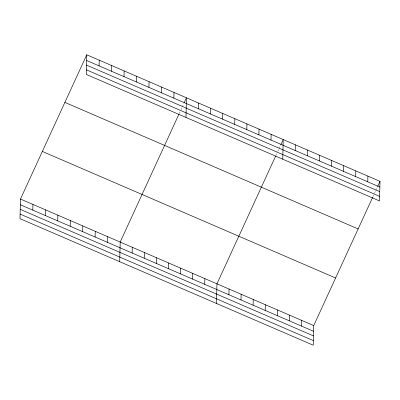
<?xml version="1.0" encoding="UTF-8"?>
<svg xmlns="http://www.w3.org/2000/svg" width="400" height="400" viewBox="0 0 400 400"><rect width="100%" height="100%" fill="white"/><g stroke="black" fill="none" stroke-linecap="round" stroke-linejoin="round"><path stroke-width="0.3" stroke-dasharray="2 1.5" d="M179.165 113.685L180.21 111.415M180.99 109.715L182.03 107.45M182.29 106.885L183.855 103.485M275.94 155.44L276.98 153.175M277.76 151.475L278.8 149.205M279.065 148.64L280.625 145.24M372.97 196.63L373.75 194.93M374.53 193.23L375.575 190.965M375.835 190.4L377.395 187"/><path stroke-width="0.6" d="M86.755 54.79L86.275 74.415L379.52 200.955L380 181.33L86.755 54.79L20.48 199.045L20 218.67L313.245 345.21L313.725 325.585L372.71 197.2M32.805 210.135L32.945 204.425M45.265 215.51L45.405 209.805M57.73 220.89L57.87 215.18M70.19 226.27L70.33 220.56M82.655 231.645L82.795 225.935M99.075 65.88L99.215 60.17M95.12 237.025L95.26 231.315M111.54 71.26L111.68 65.55M107.58 242.4L107.72 236.69M124 76.635L124.14 70.925M119.705 261.69L120.185 242.07L178.905 114.25M132.14 253L132.28 247.29M136.465 82.015L136.605 76.305M144.235 258.22L144.375 252.51M148.93 87.39L149.07 81.68M156.335 263.44L156.475 257.73M161.39 92.77L161.53 87.06M168.43 268.66L168.57 262.95M173.855 98.145L173.995 92.44M180.525 273.88L180.665 268.17M185.975 117.44L186.455 97.815L184.115 102.915M192.625 279.1L192.76 273.39M198.415 108.745L198.555 103.035M204.72 284.315L204.86 278.61M210.51 113.965L210.65 108.255M216.475 303.45L216.955 283.825L275.68 156.01M222.605 119.185L222.745 113.475M228.91 294.755L229.05 289.045M234.705 124.405L234.845 118.695M241.01 299.975L241.15 294.265M246.8 129.625L246.94 123.915M253.105 305.195L253.245 299.485M258.895 134.845L259.035 129.135M265.2 310.415L265.34 304.705M270.99 140.065L271.13 134.355M277.3 315.635L277.435 309.925M282.75 159.195L283.23 139.575L280.885 144.675M289.395 320.855L289.535 315.145M295.185 150.5L295.325 144.795M301.49 326.075L301.63 320.365M307.28 155.72L307.42 150.01M319.38 160.94L319.52 155.23M331.475 166.16L331.615 160.45M343.57 171.38L343.71 165.67M355.67 176.6L355.805 170.89M367.765 181.82L367.905 176.11M377.655 186.43L380 181.33M86.615 60.5L379.86 187.04M86.5 65.095L379.75 191.63M86.385 69.825L379.635 196.36M64.885 102.395L358.13 228.935M42.35 151.445L335.595 277.98M20.48 199.045L313.725 325.585M20.34 204.755L313.585 331.295M20.23 209.35L313.475 335.885M20.11 214.08L313.36 340.615"/></g></svg>
